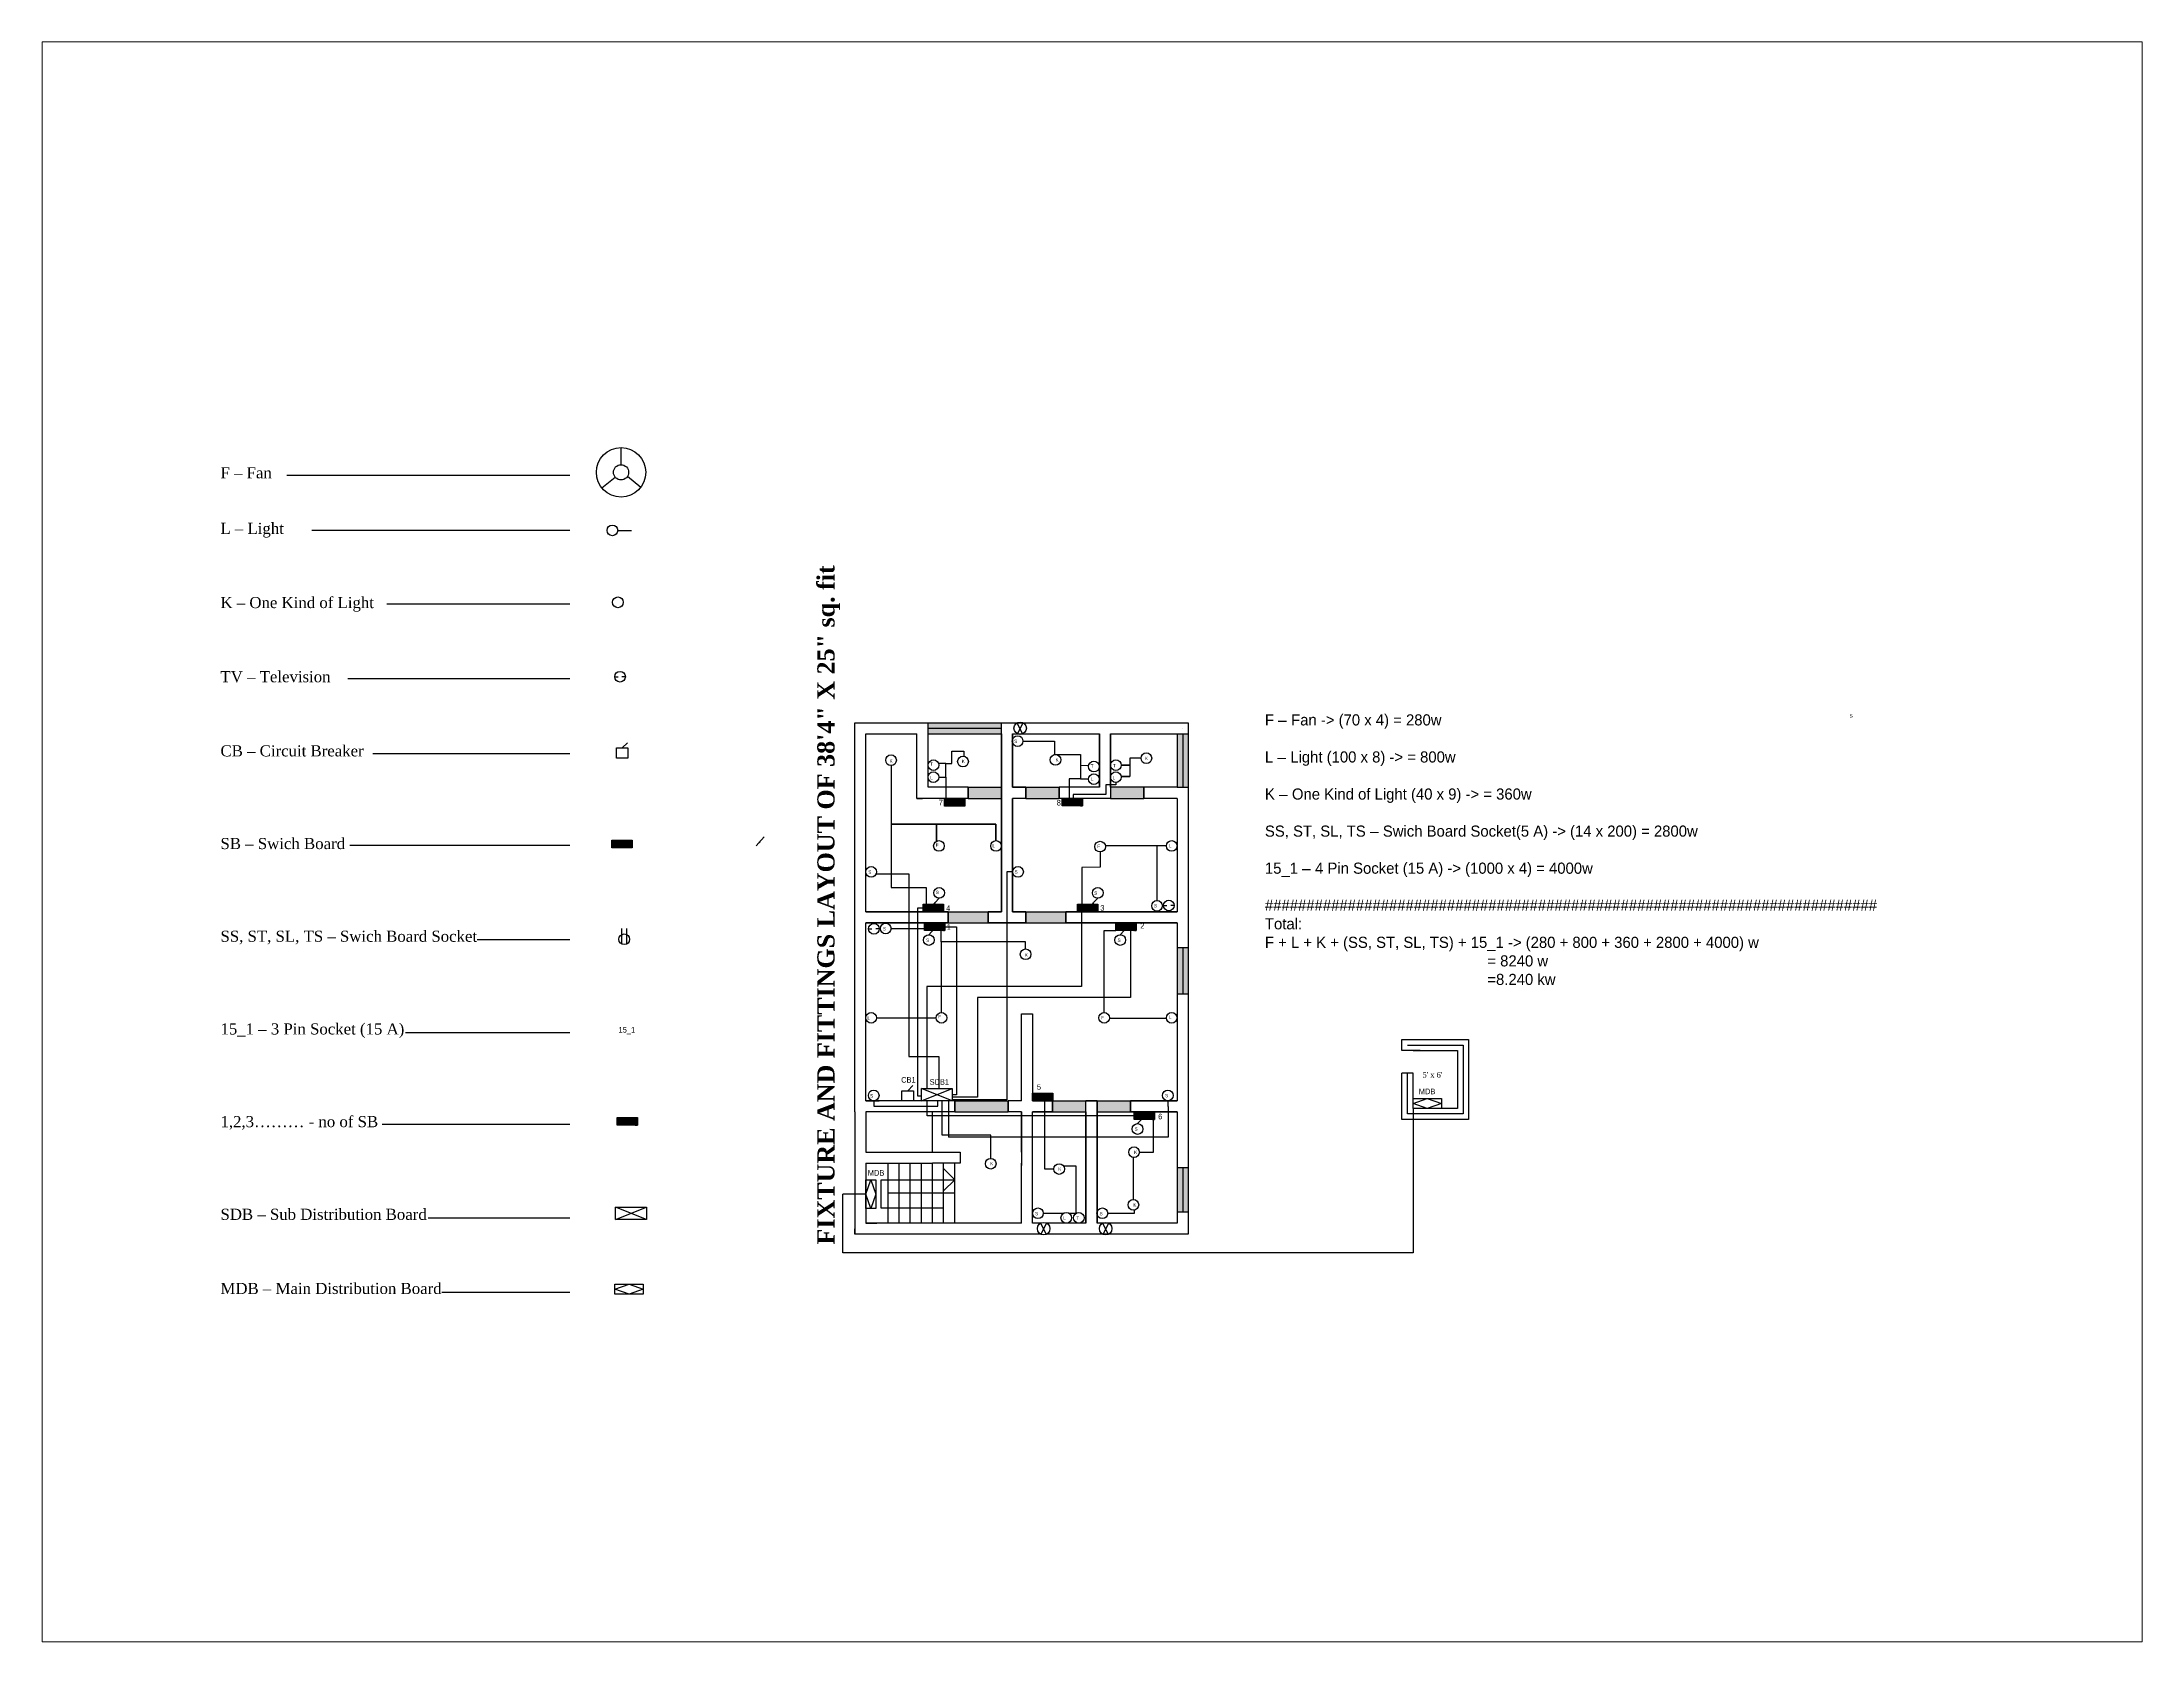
# Paper-space layout 'Layout1' of a CAD drawing. Header units: inches. Extents: x 1.05 to 9.45, y 0.8 to 7.2.
# The model-space entities are those that its viewports show. They can reach past a viewport. Long polylines and large blocks are cut down to what shows.
import ezdxf

# ---------------------------------------------------------------- set-up
doc = ezdxf.new("R2010")
doc.units = ezdxf.units.IN
doc.header["$MEASUREMENT"] = 0
doc.linetypes.add('ACAD_ISO02W100', pattern=[15, 12, -3])
doc.dimstyles.get("Standard").update_dxf_attribs({"dimtxt": 0.18, "dimasz": 0.18, "dimexe": 0.18, "dimexo": 0.0625, "dimgap": 0.09, "dimtad": 0, "dimtih": 1, "dimtoh": 1, "dimdec": 4, "dimzin": 0, "dimdsep": 46, "dimtxsty": 'Standard', "dimcen": 0.09, "dimadec": 0, "dimazin": 0, "dimtfac": 1, "dimtdec": 4, "dimtofl": 0, "dimtmove": 0, "dimatfit": 3, "dimfxl": 0, "dimtolj": 1, "dimtzin": 0, "dimarcsym": 0})

msp = doc.modelspace()

# ---------------------------------------------------------------- hatches: boundary and pattern name
h = msp.add_hatch(color=6)
h.paths.add_polyline_path([(938.4, 536.7), (872.4, 536.7), (872.4, 526.7), (938.4, 526.7)])
h.paths.add_polyline_path([(1106.4, 526.7), (1096.4, 526.7), (1096.4, 478.7), (1106.4, 478.7)])
h = msp.add_hatch(color=52)
h.paths.add_polyline_path([(938.4, 478.7), (908.4, 478.7), (908.4, 468.7), (938.4, 468.7)])
h.paths.add_polyline_path([(990.4, 478.7), (960.4, 478.7), (960.4, 468.7), (990.4, 468.7)])
h.paths.add_polyline_path([(1066.4, 478.7), (1036.4, 478.7), (1036.4, 468.7), (1066.4, 468.7)])
h.paths.add_polyline_path([(926.4, 366.7), (890.4, 366.7), (890.4, 356.7), (926.4, 356.7)])
h.paths.add_polyline_path([(996.4, 366.7), (960.4, 366.7), (960.4, 356.7), (996.4, 356.7)])
h.paths.add_polyline_path([(944.4, 196.7), (896.4, 196.7), (896.4, 186.7), (944.4, 186.7)])
h.paths.add_polyline_path([(1014.4, 196.7), (984.4, 196.7), (984.4, 186.7), (1014.4, 186.7)])
h.paths.add_polyline_path([(1054.4, 196.7), (1024.4, 196.7), (1024.4, 186.7), (1054.4, 186.7)])
h = msp.add_hatch()
h.set_pattern_fill('ANSI31', color=256, style=0)
h.set_pattern_definition([(45, (781.20363, 146.09991), (-0.088388348, 0.088388348), [])])
h.paths.add_polyline_path([(905.5, 468.6), (887.1, 468.6), (887.1, 461.7), (905.5, 461.7)])
h = msp.add_hatch()
h.set_pattern_fill('ANSI31', color=256, style=0)
h.set_pattern_definition([(45, (886.92319, 146.28478), (-0.088388348, 0.088388348), [])])
h.paths.add_polyline_path([(1011.2, 468.8), (992.9, 468.8), (992.9, 461.9), (1011.2, 461.9)])
h = msp.add_hatch()
h.set_pattern_fill('ANSI31', color=256, style=0)
h.set_pattern_definition([(45, (481.99834, 108.7305), (-0.088388348, 0.088388348), [])])
h.paths.add_polyline_path([(587.9, 431.2), (587.9, 424.3), (606.3, 424.3), (606.3, 431.2)])
h = msp.add_hatch()
h.set_pattern_fill('ANSI31', color=256, style=0)
h.set_pattern_definition([(45, (762.09222, 51.07117), (-0.088388348, 0.088388348), [])])
h.paths.add_polyline_path([(886.4, 373.5), (868, 373.5), (868, 366.7), (886.4, 366.7)])
h = msp.add_hatch()
h.set_pattern_fill('ANSI31', color=256, style=0)
h.set_pattern_definition([(45, (900.73691, 51.07117), (-0.088388348, 0.088388348), [])])
h.paths.add_polyline_path([(1025, 373.5), (1006.7, 373.5), (1006.7, 366.7), (1025, 366.7)])
h = msp.add_hatch()
h.set_pattern_fill('ANSI31', color=256, style=0)
h.set_pattern_definition([(45, (763.16974, 34.22772), (-0.088388348, 0.088388348), [])])
h.paths.add_polyline_path([(869.1, 356.7), (869.1, 349.8), (887.5, 349.8), (887.5, 356.7)])
h = msp.add_hatch()
h.set_pattern_fill('ANSI31', color=256, style=0)
h.set_pattern_definition([(45, (935.26137, 34.15896), (-0.088388348, 0.088388348), [])])
h.paths.add_polyline_path([(1059.5, 356.6), (1041.2, 356.6), (1041.2, 349.8), (1059.5, 349.8)])
h = msp.add_hatch(color=82)
h.paths.add_polyline_path([(1106.4, 334.7), (1096.4, 334.7), (1096.4, 293), (1106.4, 293)])
h.paths.add_polyline_path([(1106.4, 136.7), (1096.4, 136.7), (1096.4, 97), (1106.4, 97)])
h = msp.add_hatch()
h.set_pattern_fill('ANSI31', color=256, style=0)
h.set_pattern_definition([(45, (860.24577, -118.92883), (-0.088388348, 0.088388348), [])])
h.paths.add_polyline_path([(984.5, 203.5), (966.2, 203.5), (966.2, 196.7), (984.5, 196.7)])
h = msp.add_hatch()
h.set_pattern_fill('ANSI31', color=256, style=0)
h.set_pattern_definition([(45, (486.75297, -140.82212), (-0.088388348, 0.088388348), [])])
h.paths.add_polyline_path([(592.7, 181.7), (592.7, 174.8), (611, 174.8), (611, 181.7)])
h = msp.add_hatch()
h.set_pattern_fill('ANSI31', color=256, style=0)
h.set_pattern_definition([(45, (951.84664, -135.79688), (-0.088388348, 0.088388348), [])])
h.paths.add_polyline_path([(1076.1, 186.7), (1057.8, 186.7), (1057.8, 179.8), (1076.1, 179.8)])

# ---------------------------------------------------------------- linework, layer by layer
for p, q in [((596.3, 768.8), (596.3, 784.1)), ((295.9, 759.3), (550.3, 759.3)), ((579.1, 748), (591, 757.6)), ((602.1, 758.3), (614, 748.6)), ((318.3, 710), (550.3, 710)), ((593.3, 709.7), (605.6, 709.7)), ((385.6, 643.7), (550.3, 643.7)), ((350.6, 576.5), (550.3, 576.5)), ((590.6, 578.1), (593.7, 578.1)), ((600.2, 578.1), (597.1, 578.1)), ((872.4, 526.7), (872.4, 536.7)), ((938.4, 526.7), (938.4, 536.7)), ((957.4, 526.7), (952.5, 536.7)), ((952.9, 526.7), (957.8, 536.7)), ((597.4, 514.2), (602, 518.8)), ((948.4, 526.7), (991.6, 526.7)), ((1036.4, 526.7), (1096.4, 526.7)), ((1096.4, 526.7), (1106.4, 526.7)), ((373.2, 509.1), (550.3, 509.1)), ((908.4, 478.7), (908.4, 468.7)), ((908.4, 468.7), (908.4, 478.7)), ((908.4, 478.7), (938.4, 478.7)), ((948.4, 478.7), (960.4, 478.7)), ((960.4, 478.7), (960.4, 468.7)), ((960.4, 468.7), (960.4, 478.7)), ((960.4, 478.7), (990.4, 478.7)), ((990.4, 478.7), (990.4, 468.7)), ((990.4, 468.7), (990.4, 478.7)), ((1066.4, 478.7), (1036.4, 478.7)), ((1066.4, 478.7), (1066.4, 468.7)), ((1066.4, 468.7), (1066.4, 478.7)), ((1096.4, 478.7), (1106.4, 478.7)), ((908.4, 468.7), (938.4, 468.7)), ((960.4, 468.7), (990.4, 468.7)), ((1036.4, 468.7), (1066.4, 468.7)), ((352.3, 426.7), (550.3, 426.7)), ((890.4, 366.7), (890.4, 356.7)), ((890.4, 356.7), (890.4, 366.7)), ((890.4, 366.7), (926.4, 366.7)), ((938.4, 366.7), (926.4, 366.7)), ((926.4, 366.7), (926.4, 356.7)), ((926.4, 356.7), (926.4, 366.7)), ((960.4, 366.7), (960.4, 356.7)), ((960.4, 356.7), (960.4, 366.7)), ((960.4, 366.7), (996.4, 366.7)), ((996.4, 366.7), (996.4, 356.7)), ((996.4, 356.7), (996.4, 366.7)), ((1084.1, 372.4), (1087.1, 372.4)), ((1093.7, 372.4), (1090.6, 372.4)), ((466.8, 341.7), (550.3, 341.7)), ((597, 337.7), (597, 351.6)), ((601.5, 337.7), (601.5, 351.6)), ((818.8, 351.4), (821.9, 351.4)), ((828.5, 351.4), (825.4, 351.4)), ((890.4, 356.7), (926.4, 356.7)), ((960.4, 356.7), (996.4, 356.7)), ((1096.4, 334.7), (1106.4, 334.7)), ((1096.4, 293), (1106.4, 293)), ((956.4, 196.7), (956.4, 275)), ((956.4, 275), (966.4, 275)), ((966.4, 275), (966.4, 196.7)), ((402.5, 258.2), (550.3, 258.2)), ((854.1, 205.8), (858.7, 210.5)), ((866.6, 196.7), (894.2, 207.7)), ((894.2, 196.7), (866.6, 207.7)), ((816.4, 196.7), (828.4, 196.7)), ((896.4, 196.7), (944.4, 196.7)), ((984.4, 196.7), (984.4, 186.7)), ((984.4, 186.7), (984.4, 196.7)), ((984.4, 196.7), (1014.4, 196.7)), ((1024.4, 186.7), (1024.4, 196.7)), ((1024.4, 196.7), (1054.4, 196.7)), ((1054.4, 196.7), (1054.4, 186.7)), ((1054.4, 186.7), (1054.4, 196.7)), ((1308.5, 194.4), (1321.3, 198.9)), ((1321.3, 189.9), (1308.5, 194.4)), ((1321.3, 198.9), (1334.2, 194.4)), ((1334.2, 194.4), (1321.3, 189.9)), ((381.6, 175.7), (550.3, 175.7)), ((806.4, 186.7), (806.4, 76.7)), ((816.4, 186.7), (816.4, 150.7)), ((816.4, 186.7), (816.4, 150.7)), ((876.4, 150.7), (876.4, 186.7)), ((896.4, 186.7), (944.4, 186.7)), ((956.4, 186.7), (956.4, 150.7)), ((956.4, 186.7), (956.4, 138.7)), ((956.4, 186.7), (956.4, 150.7)), ((984.4, 186.7), (1014.4, 186.7)), ((1024.4, 186.7), (1054.4, 186.7)), ((816.4, 150.7), (876.4, 150.7)), ((816.4, 140.7), (816.4, 86.7)), ((816.4, 140.7), (876.4, 140.7)), ((836.4, 86.7), (836.4, 140.7)), ((846.4, 86.7), (846.4, 140.7)), ((856.4, 86.7), (856.4, 140.7)), ((866.4, 86.7), (866.4, 140.7)), ((876.4, 150.7), (901.4, 150.7)), ((901.4, 140.7), (876.4, 140.7)), ((876.4, 86.7), (876.4, 140.7)), ((886.4, 86.7), (886.4, 140.7)), ((896.4, 125.8), (886.4, 135.8)), ((896.4, 86.7), (896.4, 140.7)), ((901.4, 150.7), (901.4, 140.7)), ((1096.4, 136.7), (1106.4, 136.7)), ((816.4, 112.8), (820.8, 125.6)), ((820.8, 125.6), (825.3, 112.8)), ((830.2, 100.3), (830.2, 125.8)), ((830.2, 125.8), (896.4, 125.8)), ((896.4, 113.7), (836.4, 113.7)), ((896.4, 125.8), (886.4, 115.8)), ((591.4, 90), (619.1, 101.1)), ((619.1, 90), (591.4, 101.1)), ((820.8, 100), (816.4, 112.8)), ((825.3, 112.8), (820.8, 100)), ((886.4, 100.3), (830.2, 100.3)), ((1096.4, 97), (1106.4, 97)), ((423, 91.4), (550.3, 91.4)), ((956.4, 76.7), (806.4, 76.7)), ((956.4, 86.7), (816.4, 86.7)), ((816.4, 86.7), (826.4, 86.7)), ((978.6, 76.7), (973.7, 86.7)), ((974.1, 76.7), (979, 86.7)), ((1034.3, 76.7), (1029.4, 86.7)), ((1029.9, 76.7), (1034.8, 86.7)), ((435.2, 24.6), (550.3, 24.6)), ((590.7, 27.4), (603.5, 31.9)), ((603.5, 22.9), (590.7, 27.4)), ((603.5, 31.9), (616.3, 27.4)), ((616.3, 27.4), (603.5, 22.9))]:
    msp.add_line(p, q)
at = {"linetype": 'ACAD_ISO02W100'}
for p, q in [((806.4, 536.7), (811.4, 536.7)), ((872.4, 531.7), (938.4, 531.7)), ((1101.4, 531.7), (1101.4, 531.7)), ((1101.4, 526.7), (1101.4, 478.7)), ((990.4, 478.7), (990.4, 473.7)), ((862.4, 468.7), (867.4, 468.7)), ((1298.5, 251.9), (1303.5, 251.9)), ((1303.5, 246.9), (1353.5, 246.9)), ((1353.5, 246.9), (1353.5, 184.9)), ((1308.5, 241.9), (1298.5, 241.9)), ((1314.8, 241.9), (1298.5, 241.9)), ((1308.5, 241.9), (1314.8, 241.9)), ((1308.5, 221.7), (1298.5, 221.7)), ((1308.5, 221.7), (1298.5, 221.7)), ((1303.5, 184.9), (1303.5, 221.7)), ((896.4, 186.7), (896.4, 196.7)), ((896.4, 196.7), (896.4, 186.7)), ((944.4, 186.7), (944.4, 196.7)), ((944.4, 196.7), (944.4, 186.7)), ((956.4, 186.7), (944.4, 186.7)), ((1353.5, 184.9), (1303.5, 184.9)), ((806.4, 76.7), (806.4, 81.7))]:
    msp.add_line(p, q, dxfattribs=at)
at = {"color": 1}
for p, q in [((893.9, 500.2), (893.9, 511.1)), ((893.9, 511.1), (904.5, 511.1)), ((904.5, 511.1), (904.5, 506.6)), ((957.8, 520.2), (986.1, 520.2)), ((986.1, 520.2), (986.1, 508.1)), ((839.1, 498.1), (839.1, 445.6)), ((888.4, 500.2), (881.9, 500.2)), ((888.4, 487.8), (888.4, 500.2)), ((888.4, 500.2), (893.9, 500.2)), ((986.8, 508.1), (1009.4, 508.1)), ((1009.4, 508.1), (1009.4, 498.5)), ((1009.4, 498.5), (1016.8, 498.4)), ((1009.4, 498.5), (1009.4, 486.3)), ((1053.8, 498.6), (1046.2, 498.6)), ((1046.2, 498.6), (1053.8, 498.6)), ((1063.9, 504.8), (1053.8, 504.8)), ((1053.8, 504.8), (1053.8, 498.6)), ((1053.8, 498.6), (1053.8, 488.5)), ((882, 487.8), (888.4, 487.8)), ((888.4, 487.8), (888.4, 468.7)), ((1009.4, 486.3), (999.4, 486.3)), ((999.4, 486.3), (999.4, 468.7)), ((1032.1, 472.1), (1003, 472.1)), ((1003, 472.1), (1003, 468.7)), ((1009.4, 486.3), (1016.7, 486.3)), ((1041.2, 480.8), (1032.1, 480.8)), ((1032.1, 480.8), (1032.1, 472.1)), ((1041.2, 483), (1041.2, 480.8)), ((1053.8, 488.5), (1045.9, 488.5)), ((1045.9, 488.5), (1053.8, 488.5)), ((839.1, 445.6), (880, 445.6)), ((933.2, 445.6), (839.1, 445.6)), ((839.1, 445.6), (839.1, 415.4)), ((880, 445.6), (880, 430.2)), ((880, 430.2), (880, 445.6)), ((880, 445.6), (933.2, 445.6)), ((933.2, 445.6), (933.2, 430.7)), ((933.2, 430.7), (933.2, 445.6)), ((1027.1, 420.5), (1027.1, 406.7)), ((1086.7, 425.9), (1031.9, 425.9)), ((1078.3, 376.9), (1078.3, 425.9)), ((825.1, 400.9), (855.2, 400.9)), ((839.1, 415.4), (839.1, 388.6)), ((855.2, 400.9), (855.2, 236.6)), ((948.5, 402.6), (943.2, 402.6)), ((943.2, 402.6), (943.2, 197.7)), ((1027.1, 406.7), (1010.6, 406.6)), ((1010.6, 406.6), (1010.6, 373.5)), ((839.1, 388.6), (870.7, 388.6)), ((870.7, 388.6), (870.7, 373.5)), ((839.1, 351.7), (869.1, 351.7)), ((884.3, 339.8), (884.3, 349.8)), ((1030.7, 276.2), (1030.7, 349.8)), ((1030.7, 349.8), (1041.2, 349.8)), ((960.1, 339.8), (884.3, 339.8)), ((884.5, 276.2), (884.5, 339.8)), ((960.1, 333.3), (960.1, 339.8)), ((826, 271.4), (879.7, 271.4)), ((1086.8, 270.7), (1035.6, 270.7)), ((855.2, 236.6), (882.2, 236.6)), ((882.2, 236.6), (882.2, 207.7)), ((823.5, 196.8), (823.5, 191.8)), ((823.5, 191.8), (881.1, 191.8)), ((881.1, 191.8), (881.1, 196.7)), ((885.2, 166), (885.2, 196.7)), ((890.9, 196.7), (890.9, 191.8)), ((890.9, 191.8), (890.9, 164)), ((943.2, 197.7), (894.2, 197.7)), ((977.3, 135.4), (977.3, 196.7)), ((1088.2, 191.5), (1088.2, 196.7)), ((1088.2, 191.5), (1088.2, 164)), ((1075.2, 150.6), (1075.2, 179.8)), ((928.7, 166), (885.2, 166)), ((1088.2, 164), (890.9, 164)), ((928.7, 145), (928.7, 166)), ((985.5, 135.4), (977.3, 135.4)), ((1005.6, 137.9), (994.4, 137.9)), ((1005.6, 95.7), (1005.6, 137.9)), ((1057, 108), (1057, 145.8)), ((1062.4, 150.6), (1075.2, 150.6)), ((976, 95.6), (994.2, 95.6)), ((999.1, 95.6), (1005.6, 95.7)), ((1033.9, 95.6), (1058, 95.6)), ((1058, 95.6), (1058, 98.4))]:
    msp.add_line(p, q, dxfattribs=at)
at = {"color": 5}
for p, q in [((868, 370.1), (862.9, 370.1)), ((862.9, 370.1), (862.9, 201.1)), ((1010.5, 366.2), (1010.5, 299.5)), ((887.5, 353.3), (897.9, 353.3)), ((897.9, 353.3), (897.9, 202.2)), ((1054.4, 349.8), (1054.4, 289.8)), ((1010.5, 299.5), (871.2, 299.5)), ((871.2, 299.5), (871.2, 207.7)), ((1054.4, 289.8), (916.9, 289.8)), ((916.9, 289.8), (916.9, 199.9)), ((862.9, 201.1), (866.6, 201.1)), ((871.5, 183.2), (871.5, 196.7)), ((916.9, 199.9), (894.2, 199.9)), ((897.9, 202.2), (894.4, 202.2)), ((1057.8, 183.2), (871.5, 183.2))]:
    msp.add_line(p, q, dxfattribs=at)
at = {"color": 250}
for p, q in [((1101.4, 334.7), (1101.4, 293)), ((1101.4, 136.7), (1101.4, 97))]:
    msp.add_line(p, q, dxfattribs=at)
at = {"color": 2}
for p, q in [((1308.5, 189.9), (1308.5, 59.9)), ((795.8, 59.9), (795.8, 112.8)), ((816.4, 112.8), (795.8, 112.8)), ((1308.5, 59.9), (795.8, 59.9))]:
    msp.add_line(p, q, dxfattribs=at)
for points in [[(806.4, 356.7), (806.4, 536.7), (948.4, 536.7)], [(862.4, 536.7), (948.4, 536.7)], [(938.4, 536.7), (1036.4, 536.7)], [(938.4, 536.7), (1106.4, 536.7), (1106.4, 356.7)], [(1026.4, 536.7), (1106.4, 536.7), (1106.4, 468.7)], [(890.4, 366.7), (816.4, 366.7), (816.4, 526.7), (862.4, 526.7)], [(908.4, 468.7), (862.4, 468.7), (862.4, 526.7)], [(908.4, 478.7), (872.4, 478.7), (872.4, 526.7), (938.4, 526.7), (938.4, 478.7)], [(872.4, 526.7), (938.4, 526.7), (938.4, 366.7), (926.4, 366.7)], [(938.4, 468.7), (938.4, 526.7)], [(938.4, 366.7), (938.4, 526.7)], [(948.4, 526.7), (948.4, 478.7)], [(960.4, 478.7), (948.4, 478.7), (948.4, 526.7), (1026.4, 526.7), (1026.4, 478.7), (990.4, 478.7)], [(948.4, 478.7), (948.4, 526.7), (1026.4, 526.7)], [(948.4, 526.7), (948.4, 478.7)], [(1036.4, 526.7), (1036.4, 468.7), (990.4, 468.7)], [(1026.4, 478.7), (1026.4, 526.7)], [(1036.4, 478.7), (1036.4, 526.7), (1096.4, 526.7), (1096.4, 478.7), (1066.4, 478.7)], [(1036.4, 526.7), (1096.4, 526.7), (1096.4, 478.7)], [(960.4, 468.7), (948.4, 468.7)], [(960.4, 366.7), (948.4, 366.7), (948.4, 468.7)], [(948.4, 468.7), (948.4, 366.7)], [(1096.4, 468.7), (1096.4, 366.7), (996.4, 366.7)], [(1036.4, 468.7), (1026.4, 468.7)], [(1096.4, 468.7), (1066.4, 468.7)], [(806.4, 186.7), (806.4, 366.7)], [(816.4, 366.7), (890.4, 366.7)], [(926.4, 366.7), (938.4, 366.7)], [(948.4, 366.7), (960.4, 366.7)], [(996.4, 366.7), (1096.4, 366.7)], [(1106.4, 366.7), (1106.4, 186.7)], [(890.4, 356.7), (816.4, 356.7)], [(828.4, 196.7), (816.4, 196.7), (816.4, 356.7), (890.4, 356.7)], [(948.4, 356.7), (926.4, 356.7)], [(926.4, 356.7), (960.4, 356.7)], [(960.4, 356.7), (938.4, 356.7)], [(1096.4, 356.7), (996.4, 356.7)], [(996.4, 356.7), (1096.4, 356.7), (1096.4, 196.7), (1054.4, 196.7)], [(1298.5, 241.9), (1298.5, 251.9), (1358.5, 251.9), (1358.5, 179.9), (1298.5, 179.9), (1298.5, 221.7)], [(1308.5, 241.9), (1348.5, 241.9), (1348.5, 189.9), (1308.5, 189.9), (1308.5, 221.7)], [(896.4, 196.7), (828.4, 196.7)], [(956.4, 196.7), (944.4, 196.7)], [(984.4, 196.7), (966.4, 196.7)], [(966.4, 196.7), (984.4, 196.7)], [(1106.4, 196.7), (1106.4, 76.7), (1014.4, 76.7)], [(1014.4, 86.7), (1014.4, 196.7), (1024.4, 196.7)], [(1024.4, 196.7), (1014.4, 196.7)], [(1014.4, 196.7), (1024.4, 196.7), (1024.4, 86.7)], [(1054.4, 196.7), (1096.4, 196.7)], [(828.4, 186.7), (816.4, 186.7)], [(896.4, 186.7), (828.4, 186.7)], [(956.4, 186.7), (944.4, 186.7)], [(956.4, 150.7), (956.4, 186.7)], [(984.4, 186.7), (966.4, 186.7)], [(973.7, 86.7), (966.4, 86.7), (966.4, 186.7), (984.4, 186.7)], [(1014.4, 186.7), (1014.4, 86.7), (979, 86.7)], [(1054.4, 186.7), (1096.4, 186.7), (1096.4, 86.7), (1024.4, 86.7), (1024.4, 186.7)], [(1096.4, 186.7), (1054.4, 186.7)], [(956.4, 86.7), (956.4, 140.7)], [(956.4, 138.7), (956.4, 140.7)], [(974.1, 76.7), (956.4, 76.7)], [(1024.4, 76.7), (978.6, 76.7)]]:
    msp.add_lwpolyline(points)
for points in [[(592.2, 514.2), (602.5, 514.2), (602.5, 505), (592.2, 505)], [(887.1, 468.6), (905.5, 468.6), (905.5, 461.7), (887.1, 461.7)], [(992.9, 468.8), (1011.2, 468.8), (1011.2, 461.9), (992.9, 461.9)], [(587.9, 431.2), (606.3, 431.2), (606.3, 424.3), (587.9, 424.3)], [(868, 373.5), (886.4, 373.5), (886.4, 366.7), (868, 366.7)], [(1006.7, 373.5), (1025, 373.5), (1025, 366.7), (1006.7, 366.7)], [(869.1, 356.7), (887.5, 356.7), (887.5, 349.8), (869.1, 349.8)], [(1041.2, 356.6), (1059.5, 356.6), (1059.5, 349.8), (1041.2, 349.8)], [(866.6, 207.7), (894.2, 207.7), (894.2, 196.7), (866.6, 196.7)], [(848.9, 205.8), (859.2, 205.8), (859.2, 196.7), (848.9, 196.7)], [(966.2, 203.5), (984.5, 203.5), (984.5, 196.7), (966.2, 196.7)], [(1308.5, 189.9), (1308.5, 198.9), (1334.2, 198.9), (1334.2, 189.9)], [(592.7, 181.7), (611, 181.7), (611, 174.8), (592.7, 174.8)], [(1057.8, 186.7), (1076.1, 186.7), (1076.1, 179.8), (1057.8, 179.8)], [(816.4, 125.6), (825.3, 125.6), (825.3, 100), (816.4, 100)], [(591.4, 101.1), (619.1, 101.1), (619.1, 90), (591.4, 90)], [(616.3, 31.9), (616.3, 22.9), (590.7, 22.9), (590.7, 31.9)]]:
    msp.add_lwpolyline(points, close=True)
for centre, radius in [((596.3, 761.9), 22.2), ((596.3, 761.9), 6.85), ((588.5, 709.7), 4.81), ((593.5, 645), 4.81), ((595.4, 578.1), 4.81), ((955.2, 531.8), 5.58), ((952.9, 520.2), 4.81), ((839.1, 503), 4.81), ((877.2, 487.8), 4.81), ((877.3, 498.6), 4.81), ((903.8, 501.8), 4.81), ((987, 503.3), 4.81), ((1021.5, 497.3), 4.81), ((1041.2, 487.8), 4.81), ((1041.3, 498.6), 4.81), ((1068.7, 504.8), 4.81), ((1021.5, 486), 4.81), ((882.2, 425.9), 4.81), ((933.5, 425.9), 4.81), ((1027.1, 425.3), 4.81), ((1091.5, 425.9), 4.81), ((821.2, 402.6), 4.81), ((953.3, 402.6), 4.81), ((882.4, 383.7), 4.81), ((1025, 383.7), 4.81), ((1078.3, 372.1), 4.81), ((1088.9, 372.4), 4.81), ((599.2, 342), 4.81), ((823.7, 351.4), 4.81), ((834.3, 351.7), 4.81), ((873.1, 341.3), 4.81), ((1045.2, 341.3), 4.81), ((960.1, 328.5), 4.81), ((821.2, 271.4), 4.81), ((884.5, 271.4), 4.81), ((1030.7, 271.4), 4.81), ((1091.5, 271.4), 4.81), ((823.5, 201.6), 4.81), ((1088, 201.6), 4.81), ((1060.8, 171.4), 4.81), ((1057.6, 150.6), 4.81), ((928.7, 140.2), 4.81), ((990.3, 135.4), 4.81), ((971.2, 95.6), 4.81), ((996.7, 91.5), 4.81), ((1008, 91.5), 4.81), ((1029.1, 95.6), 4.81), ((1057, 103.2), 4.81), ((976.3, 81.8), 5.58), ((1032.1, 81.8), 5.58)]:
    msp.add_circle(centre, radius)

# ---------------------------------------------------------------- texts
at = {"attachment_point": 1}
for s, insert, char_height, width in [('{\\fTimes New Roman|b0|i0|c0|p18;F – Fan\\P\\P\\PL – Light\\P\\P\\P\\PK – One Kind of Light\\P\\P\\P\\PTV – Television\\P\\P\\P\\PCB – Circuit Breaker\\P\\P\\P\\P\\PSB – Swich Board\\P\\P\\P\\P\\PSS, ST, SL, TS – Swich Board Socket\\P\\P\\P\\P\\P15_1 – 3 Pin Socket (15 A)\\P\\P\\P\\P\\P1,2,3……… - no of SB\\P\\P\\P\\P\\PSDB – Sub Distribution Board\\P\\P\\P\\PMDB – Main Distribution Board}', (236.1, 766.5), 10, 302.954), ('F {\\fArial|b0|i0|c0|p34;– }Fan -> (70 x 4) = 280w\\P\\PL {\\fArial|b0|i0|c0|p34;– }Light (100 x 8) -> = 800w\\P\\PK {\\fArial|b0|i0|c0|p34;– }One Kind of Light (40 x 9) -> = 360w\\P\\PSS, ST, SL, TS {\\fArial|b0|i0|c0|p34;– }Swich Board Socket(5 A) -> (14 x 200) = 2800w\\P\\P15_1 {\\fArial|b0|i0|c0|p34;– }4 Pin Socket (15 A) -> (1000 x 4) = 4000w\\P\\P##########################################################################\\PTotal:\\PF + L + K + (SS, ST, SL, TS) + 15_1 -> (280 + 800 + 360 + 2800 + 4000) w\\P^I^I^I^I^I= 8240 w\\P^I^I^I^I^I=8.240 kw', (1175.3, 544.3), 10, 802.162), (' S', (1700, 544.3), 3, 7.552), (' S', (948.6, 521.6), 3, 7.552), ('K', (837.8, 503.8), 3, 8.199), ('K', (902.7, 503.5), 3, 8.199), ('K', (987, 504.8), 3, 8.199), ('K', (1067.4, 506.1), 3, 8.199), ('{\\C1;7}', (882, 467.5), 5, 8.533), ('{\\C1;8}', (988.1, 467.3), 5, 8.533), (' S', (817.5, 403.9), 3, 7.552), (' S', (949, 404.1), 3, 7.552), (' S', (878.2, 385.6), 3, 7.552), (' S', (1020.6, 385), 3, 7.552), ('{\\C1;4}', (888.7, 372.5), 5, 8.533), ('{\\C1;3}', (1027.3, 372.7), 5, 8.533), (' S', (1074.3, 373.7), 3, 7.552), (' S', (830.6, 353), 3, 7.552), (' S', (869.5, 342.6), 3, 7.552), ('{\\C1;1}', (889.1, 355.5), 5, 8.533), (' S', (1041.6, 342.6), 3, 7.552), ('{\\C1;2}', (1063.2, 356.7), 5, 8.533), ('K', (959.4, 329.4), 3, 8.199), ('{\\C3;15_1}', (594.1, 263.1), 5, 13.978), ('{\\C4;CB1}', (848.2, 218.1), 5, 8.533), ('{\\C1;SDB1}', (873.8, 216.2), 5, 8.533), ('{\\C1;5}', (970.3, 211.7), 5, 8.533), (' S', (819.1, 202.7), 3, 7.552), (' S', (1084.4, 202.9), 3, 7.552), ('{\\C1;MDB}', (1313.7, 207.7), 5, 8.533), (' S', (1056.9, 172.9), 3, 7.552), ('{\\C1;6}', (1079.3, 185.1), 5, 8.533), ('K', (1057.6, 152), 3, 8.199), ('{\\C1;MDB}', (818.2, 134.4), 5, 8.533), ('K', (928.2, 141.8), 3, 8.199), ('K', (989.5, 136.9), 3, 8.199), (' S', (967.5, 96.8), 3, 7.552), (' S', (1025.5, 96.8), 3, 7.552), ('K', (1057, 104.6), 3, 8.199)]:
    msp.add_mtext(s, dxfattribs=dict(at, insert=insert, char_height=char_height, width=width))
at = {"insert": (772.8, 67.5), "char_height": 15.485, "width": 14646.438, "attachment_point": 1, "rotation": 90}
msp.add_mtext('{\\fTimes New Roman|b1|i0|c0|p18;FIXTURE AND FITTINGS LAYOUT OF 38\'4" X 25" sq. fit}', dxfattribs=at)
at = {"color": 1, "attachment_point": 1}
for s, insert, char_height, width in [('{\\C256; T}', (873.2, 501.1), 3, 8.213), ('{\\C256; T}', (1017.5, 499.2), 3, 8.213), ('{\\C256; T}', (1037.5, 499.7), 3, 8.213), ('{\\C256; L}', (873.2, 488.9), 3, 7.859), ('{\\C256; L}', (1017.6, 487.5), 3, 7.859), ('{\\C256; L}', (1037.2, 488.9), 3, 7.859), ('{\\C256; F}', (878.1, 428.4), 3, 8.214), ('{\\C256; L}', (929.1, 427.8), 3, 8.855), ('{\\C256; F}', (1023.4, 427.1), 3, 8.214), ('{\\C256; L}', (1087.9, 427.8), 3, 8.855), ('{\\C256; L}', (816.7, 272.7), 3, 8.855), ('{\\C256; F}', (880.4, 273.9), 3, 8.214), ('{\\C256; F}', (1026.9, 272.9), 3, 8.214), ('{\\C256; L}', (1087.9, 273.7), 3, 8.855), ("{\\fTimes New Roman|b0|i0|c0|p18;\\C256;5' x 6'}", (1317, 222.6), 5, 23.122), ('{\\C256; L}', (992.7, 92.9), 3, 7.859), ('{\\C256; T}', (1004.4, 92.8), 3, 8.213)]:
    msp.add_mtext(s, dxfattribs=dict(at, insert=insert, char_height=char_height, width=width))

# ---------------------------------------------------------------- leaders
at = {"color": 252}
for points in [[(717.9, 426.1), (725.1, 434)], [(875.2, 371.1), (882.4, 378.9)], [(1017.7, 371.1), (1025, 378.9)], [(880.4, 354), (873.1, 346.1)], [(1052.5, 354), (1045.2, 346.1)], [(1068.1, 184), (1060.8, 176.2)]]:
    msp.add_leader(points, dimstyle='Standard', override={"dimasz": 5, "dimgap": 0.09, "dimtad": 0}, dxfattribs=at)

psp = doc.layouts.get("Layout1")

# ---------------------------------------------------------------- viewports
at = {"layer": '0', "color": 1}
psp.add_viewport(center=(5.25, 4), size=(8.4, 6.4), view_center_point=(1019.8036, 429.4795), view_height=1438.754569, dxfattribs=at)

doc.saveas('drawing.dxf')
